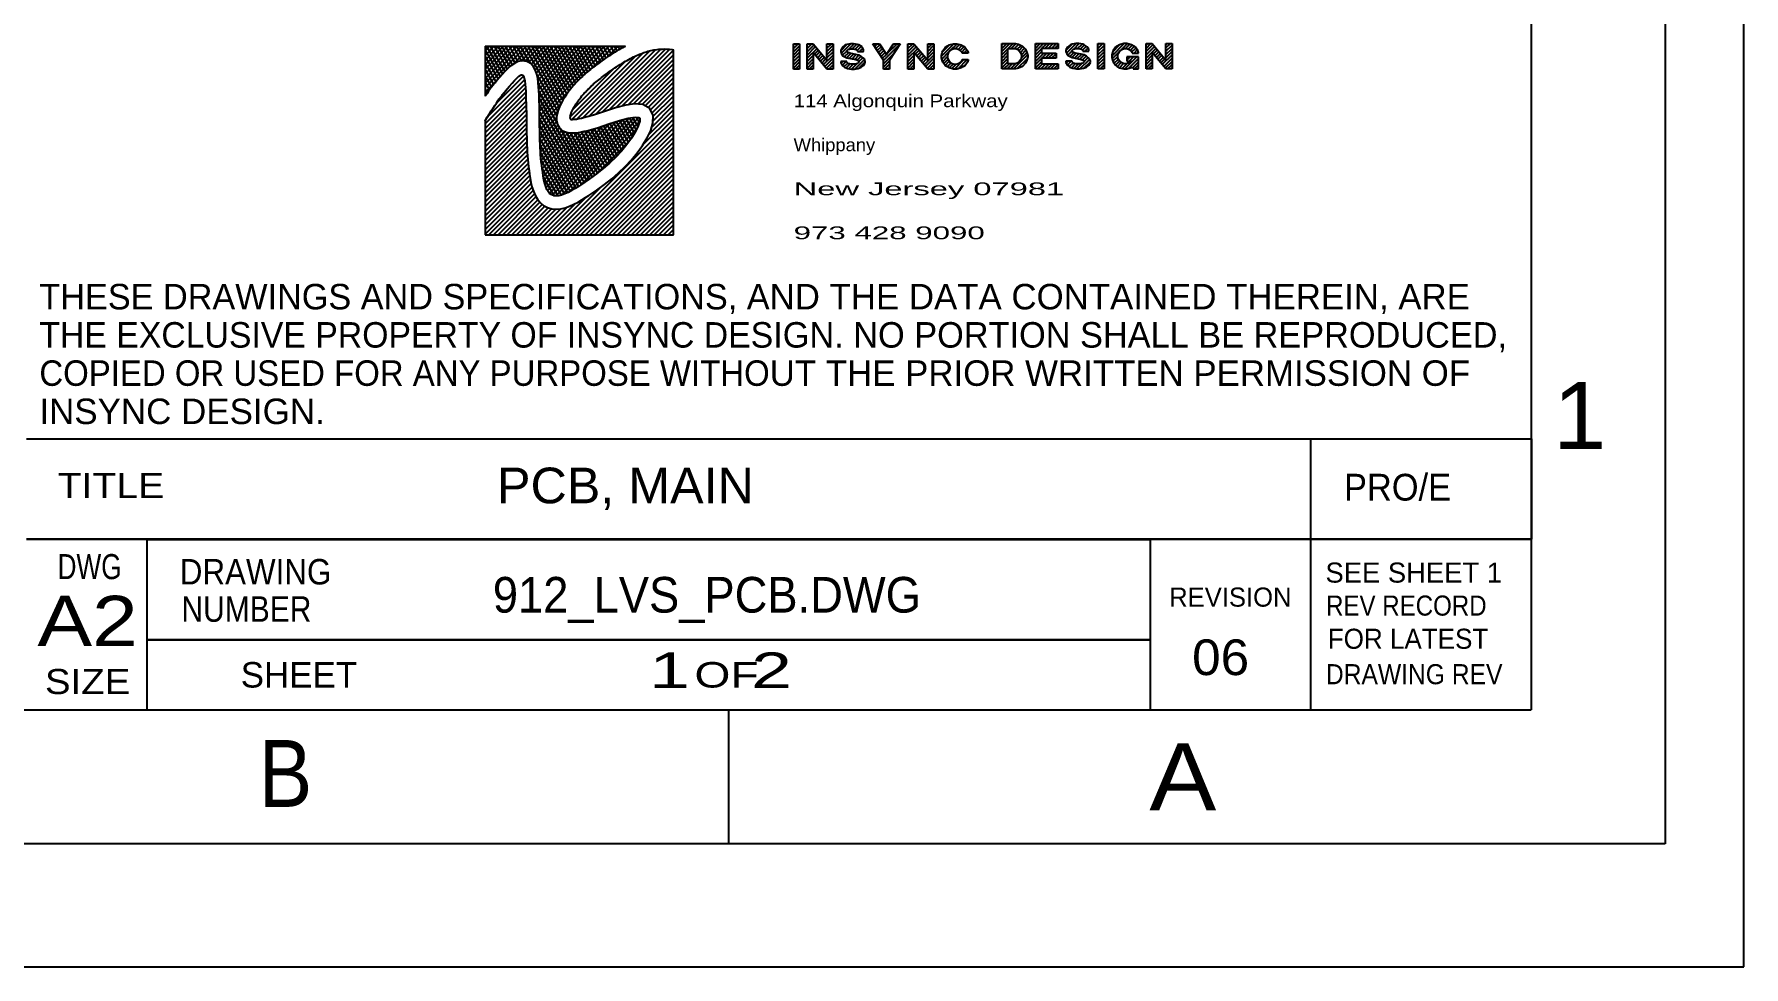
# Model space of a CAD drawing. Extents: x 0 to 594, y 0 to 420.
# Drawn here: x 459.8 to 594, y 0 to 73.2 of the extents above; entities that cross this region are included whole.
import ezdxf
from ezdxf.enums import TextEntityAlignment as Align

# ---------------------------------------------------------------- set-up
doc = ezdxf.new("R2010")
doc.units = 0
doc.header["$LTSCALE"] = 32.67
doc.header["$MEASUREMENT"] = 0
doc.layers.get('0').update_dxf_attribs({"linetype": 'CONTINUOUS'})
doc.styles.get("Standard").update_dxf_attribs({"font": 'txt', "width": 0.8})

msp = doc.modelspace()

# ---------------------------------------------------------------- linework, layer by layer
at = {"color": 7, "linetype": 'Continuous'}
for p, q in [((594, 0), (594, 420)), ((495.197, 72.239), (495.197, 68.315)), ((495.197, 71.878), (495.558, 72.239)), ((495.197, 71.518), (495.918, 72.239)), ((495.197, 71.157), (496.279, 72.239)), ((495.197, 70.796), (496.64, 72.239)), ((495.197, 70.436), (497, 72.239)), ((495.197, 70.075), (497.361, 72.239)), ((495.197, 69.714), (497.722, 72.239)), ((495.197, 69.354), (498.082, 72.239)), ((495.197, 68.993), (498.443, 72.239)), ((495.197, 72.239), (506.213, 72.239)), ((495.197, 71.937), (496.397, 69.859)), ((495.197, 71.427), (496.221, 69.654)), ((495.317, 72.239), (496.572, 70.065)), ((495.612, 72.239), (496.752, 70.264)), ((495.906, 72.239), (496.94, 70.448)), ((496.201, 72.239), (497.133, 70.625)), ((496.495, 72.239), (497.336, 70.783)), ((496.79, 72.239), (497.551, 70.919)), ((497.084, 72.239), (497.783, 71.028)), ((497.374, 70.809), (498.804, 72.239)), ((497.379, 72.239), (498.044, 71.086)), ((497.673, 72.239), (498.347, 71.071)), ((497.968, 72.239), (498.737, 70.907)), ((498.003, 71.078), (499.164, 72.239)), ((498.262, 72.239), (501.028, 67.449)), ((498.356, 71.07), (499.525, 72.239)), ((498.557, 72.239), (501.16, 67.729)), ((498.619, 70.972), (499.886, 72.239)), ((498.832, 70.825), (500.246, 72.239)), ((498.851, 72.239), (501.303, 67.992)), ((499.001, 70.633), (500.607, 72.239)), ((499.126, 70.398), (500.968, 72.239)), ((499.145, 72.239), (501.451, 68.246)), ((499.223, 70.134), (501.328, 72.239)), ((499.301, 69.851), (501.689, 72.239)), ((499.355, 69.544), (502.05, 72.239)), ((499.389, 69.218), (502.41, 72.239)), ((499.415, 68.883), (502.771, 72.239)), ((499.431, 68.539), (503.132, 72.239)), ((499.44, 72.239), (501.608, 68.484)), ((499.446, 68.193), (503.492, 72.239)), ((499.458, 67.844), (503.853, 72.239)), ((499.465, 67.49), (504.214, 72.239)), ((499.473, 67.138), (504.574, 72.239)), ((499.476, 66.78), (504.935, 72.239)), ((499.735, 72.239), (501.772, 68.71)), ((500.029, 72.239), (501.941, 68.926)), ((500.324, 72.239), (502.118, 69.131)), ((500.618, 72.239), (502.294, 69.335)), ((500.912, 72.239), (502.48, 69.525)), ((501.207, 72.239), (502.666, 69.712)), ((501.501, 72.239), (502.858, 69.888)), ((501.796, 72.239), (503.05, 70.066)), ((502.014, 66.484), (506.996, 71.466)), ((502.09, 72.239), (503.247, 70.236)), ((502.385, 72.239), (503.447, 70.4)), ((502.401, 66.51), (507.618, 71.727)), ((502.679, 72.239), (503.649, 70.56)), ((502.851, 66.6), (508.135, 71.883)), ((502.974, 72.239), (503.854, 70.715)), ((503.268, 72.239), (504.059, 70.87)), ((503.345, 66.733), (508.584, 71.972)), ((503.503, 70.446), (505.296, 72.239)), ((503.563, 72.239), (504.267, 71.019)), ((503.857, 72.239), (504.475, 71.169)), ((503.857, 66.884), (508.991, 72.018)), ((504.152, 72.239), (504.686, 71.313)), ((504.516, 71.198), (504.375, 71.098)), ((504.403, 67.069), (509.357, 72.023)), ((504.446, 72.239), (504.899, 71.454)), ((504.667, 71.3), (504.516, 71.198)), ((504.817, 71.4), (504.667, 71.3)), ((504.741, 72.239), (505.111, 71.597)), ((504.968, 71.498), (504.817, 71.4)), ((504.818, 71.401), (505.656, 72.239)), ((504.944, 67.25), (509.697, 72.002)), ((505.108, 71.595), (504.968, 71.498)), ((505.035, 72.239), (505.328, 71.732)), ((505.259, 71.69), (505.108, 71.595)), ((505.41, 71.782), (505.259, 71.69)), ((505.33, 72.239), (505.545, 71.866)), ((505.55, 71.87), (505.41, 71.782)), ((505.481, 67.425), (509.989, 71.934)), ((505.701, 71.955), (505.55, 71.87)), ((505.624, 72.239), (505.766, 71.993)), ((505.842, 72.037), (505.701, 71.955)), ((505.778, 72), (506.017, 72.239)), ((505.982, 72.115), (505.842, 72.037)), ((505.919, 72.239), (505.989, 72.118)), ((505.971, 67.555), (509.989, 71.574)), ((506.123, 72.189), (505.982, 72.115)), ((506.213, 72.235), (506.123, 72.189)), ((506.223, 71.059), (506.354, 71.133)), ((506.354, 71.133), (506.474, 71.205)), ((506.43, 67.654), (509.989, 71.213)), ((506.474, 71.205), (506.605, 71.272)), ((506.605, 71.272), (506.726, 71.338)), ((506.726, 71.338), (506.856, 71.399)), ((506.856, 71.399), (506.977, 71.457)), ((506.977, 71.457), (507.097, 71.512)), ((507.097, 71.512), (507.207, 71.565)), ((507.207, 71.565), (507.328, 71.614)), ((507.328, 71.614), (507.438, 71.659)), ((507.438, 71.659), (507.549, 71.702)), ((507.549, 71.702), (507.659, 71.742)), ((507.659, 71.742), (507.77, 71.779)), ((507.77, 71.779), (507.87, 71.813)), ((507.87, 71.813), (507.981, 71.845)), ((507.981, 71.845), (508.101, 71.875)), ((508.101, 71.875), (508.212, 71.903)), ((508.212, 71.903), (508.332, 71.928)), ((508.332, 71.928), (508.453, 71.951)), ((508.453, 71.951), (508.583, 71.972)), ((508.583, 71.972), (508.704, 71.99)), ((508.704, 71.99), (508.844, 72.007)), ((508.844, 72.007), (508.985, 72.018)), ((508.985, 72.018), (509.136, 72.024)), ((509.136, 72.024), (509.296, 72.026)), ((509.296, 72.026), (509.477, 72.019)), ((509.477, 72.019), (509.678, 72.004)), ((509.678, 72.004), (509.899, 71.982)), ((509.899, 71.982), (509.989, 71.969)), ((509.989, 57.446), (509.989, 71.969)), ((519.399, 70.444), (519.399, 72.441)), ((519.399, 72.059), (519.781, 72.441)), ((519.399, 72.314), (519.526, 72.441)), ((519.399, 72.441), (519.878, 72.441)), ((519.399, 71.805), (519.878, 72.284)), ((519.399, 71.55), (519.878, 72.029)), ((519.399, 71.295), (519.878, 71.775)), ((519.399, 71.041), (519.878, 71.52)), ((519.399, 70.786), (519.878, 71.265)), ((519.878, 72.441), (519.878, 70.444)), ((520.477, 70.444), (520.477, 72.441)), ((520.477, 72.059), (520.859, 72.441)), ((520.477, 72.314), (520.604, 72.441)), ((520.477, 72.441), (520.956, 72.441)), ((520.477, 71.805), (521.028, 72.355)), ((520.477, 71.55), (521.143, 72.216)), ((520.477, 71.295), (521.259, 72.077)), ((520.477, 71.041), (520.956, 71.52)), ((520.477, 70.786), (520.956, 71.265)), ((520.956, 72.441), (522.035, 71.143)), ((520.956, 71.742), (520.956, 70.444)), ((522.035, 70.444), (520.956, 71.742)), ((521.057, 71.621), (521.374, 71.938)), ((521.173, 71.482), (521.49, 71.799)), ((521.288, 71.343), (521.605, 71.66)), ((521.404, 71.204), (521.721, 71.521)), ((521.519, 71.065), (521.836, 71.382)), ((521.635, 70.925), (521.952, 71.243)), ((521.75, 70.786), (522.514, 71.55)), ((521.866, 70.647), (522.514, 71.296)), ((522.035, 71.143), (522.035, 72.441)), ((522.035, 72.344), (522.132, 72.441)), ((522.035, 72.089), (522.387, 72.441)), ((522.035, 72.441), (522.514, 72.441)), ((522.035, 71.835), (522.514, 72.314)), ((522.035, 71.58), (522.514, 72.059)), ((522.035, 71.325), (522.514, 71.805)), ((522.514, 72.441), (522.514, 70.444)), ((523.113, 71.894), (523.613, 72.395)), ((523.233, 72.141), (523.113, 71.942)), ((523.113, 71.942), (523.113, 71.792)), ((523.113, 71.792), (523.173, 71.642)), ((523.157, 71.683), (523.914, 72.441)), ((523.173, 71.642), (523.293, 71.492)), ((523.473, 72.341), (523.233, 72.141)), ((523.261, 71.533), (523.593, 71.864)), ((523.293, 71.492), (523.593, 71.343)), ((523.414, 71.432), (523.721, 71.738)), ((523.593, 72.391), (523.473, 72.341)), ((523.584, 71.347), (523.913, 71.675)), ((523.892, 72.441), (523.593, 72.391)), ((523.593, 71.892), (523.712, 71.992)), ((523.593, 71.792), (523.593, 71.892)), ((523.832, 71.692), (523.593, 71.792)), ((523.593, 71.343), (524.311, 71.193)), ((523.712, 71.992), (523.952, 72.042)), ((523.722, 71.994), (524.164, 72.436)), ((523.793, 71.301), (524.123, 71.631)), ((524.311, 71.592), (523.832, 71.692)), ((524.132, 72.441), (523.892, 72.441)), ((523.952, 72.042), (524.072, 72.042)), ((524.003, 71.257), (524.334, 71.588)), ((524.024, 72.042), (524.382, 72.399)), ((524.072, 72.042), (524.311, 71.992)), ((524.431, 72.391), (524.132, 72.441)), ((524.212, 70.447), (524.979, 71.214)), ((524.214, 71.213), (524.545, 71.544)), ((524.243, 72.006), (524.568, 72.331)), ((524.311, 71.992), (524.431, 71.892)), ((524.551, 71.542), (524.311, 71.592)), ((524.311, 71.193), (524.431, 71.143)), ((524.405, 71.913), (524.725, 72.233)), ((524.408, 71.153), (524.71, 71.454)), ((524.551, 72.341), (524.431, 72.391)), ((524.431, 71.892), (524.431, 71.842)), ((524.431, 71.842), (524.911, 71.842)), ((524.431, 71.143), (524.551, 71.043)), ((524.791, 72.191), (524.551, 72.341)), ((524.731, 71.442), (524.551, 71.542)), ((524.551, 71.041), (524.852, 71.342)), ((524.588, 71.842), (524.846, 72.099)), ((524.971, 71.243), (524.731, 71.442)), ((524.911, 71.992), (524.791, 72.191)), ((524.843, 71.842), (524.911, 71.91)), ((524.911, 71.842), (524.911, 71.992)), ((525.03, 71.043), (524.971, 71.243)), ((525.63, 72.441), (526.169, 72.441)), ((526.468, 71.143), (525.63, 72.441)), ((525.68, 72.364), (525.757, 72.441)), ((525.779, 72.209), (526.011, 72.441)), ((525.879, 72.054), (526.207, 72.382)), ((525.979, 71.9), (526.305, 72.226)), ((526.079, 71.745), (526.404, 72.07)), ((526.169, 72.441), (526.708, 71.592)), ((526.179, 71.59), (526.503, 71.914)), ((526.279, 71.436), (526.602, 71.759)), ((526.379, 71.281), (526.701, 71.603)), ((526.468, 71.116), (527.773, 72.421)), ((526.468, 70.861), (527.308, 71.701)), ((526.468, 70.444), (526.468, 71.143)), ((526.708, 71.592), (527.247, 72.441)), ((526.739, 71.641), (527.539, 72.441)), ((527.786, 72.441), (526.948, 71.143)), ((526.948, 71.143), (526.948, 70.444)), ((527.182, 72.339), (527.284, 72.441)), ((527.247, 72.441), (527.786, 72.441)), ((528.385, 72.314), (528.513, 72.441)), ((528.385, 72.059), (528.767, 72.441)), ((528.385, 71.805), (528.936, 72.355)), ((528.385, 71.55), (529.052, 72.216)), ((528.386, 70.444), (528.386, 72.441)), ((528.386, 72.441), (528.865, 72.441)), ((528.386, 71.295), (529.167, 72.077)), ((528.386, 71.041), (528.865, 71.52)), ((528.386, 70.786), (528.865, 71.265)), ((528.865, 72.441), (529.943, 71.143)), ((528.865, 71.742), (528.865, 70.444)), ((529.943, 70.444), (528.865, 71.742)), ((528.966, 71.621), (529.283, 71.938)), ((529.081, 71.482), (529.398, 71.799)), ((529.197, 71.343), (529.514, 71.66)), ((529.312, 71.204), (529.629, 71.521)), ((529.428, 71.065), (529.745, 71.382)), ((529.543, 70.925), (529.86, 71.243)), ((529.659, 70.786), (530.423, 71.55)), ((529.774, 70.647), (530.423, 71.296)), ((529.943, 71.143), (529.943, 72.441)), ((529.943, 72.344), (530.04, 72.441)), ((529.943, 72.089), (530.295, 72.441)), ((529.943, 72.441), (530.423, 72.441)), ((529.943, 71.835), (530.423, 72.314)), ((529.943, 71.58), (530.423, 72.059)), ((529.943, 71.326), (530.423, 71.805)), ((530.423, 72.441), (530.423, 70.444)), ((531.022, 71.46), (532.003, 72.441)), ((531.022, 71.542), (531.082, 71.742)), ((531.022, 71.343), (531.022, 71.542)), ((531.082, 71.143), (531.022, 71.343)), ((531.053, 71.237), (531.64, 71.824)), ((531.082, 71.742), (531.141, 71.892)), ((531.141, 70.993), (531.082, 71.143)), ((531.103, 71.796), (531.659, 72.352)), ((531.119, 71.048), (531.501, 71.43)), ((531.141, 71.892), (531.321, 72.141)), ((531.216, 70.89), (531.549, 71.223)), ((531.321, 72.141), (531.441, 72.241)), ((531.441, 72.241), (531.621, 72.341)), ((531.561, 71.692), (531.501, 71.542)), ((531.501, 71.542), (531.501, 71.343)), ((531.501, 71.343), (531.561, 71.193)), ((531.681, 71.892), (531.561, 71.692)), ((531.561, 71.193), (531.681, 70.993)), ((531.621, 72.341), (531.98, 72.441)), ((531.86, 71.992), (531.681, 71.892)), ((531.742, 71.926), (532.249, 72.433)), ((532.04, 72.042), (531.86, 71.992)), ((531.98, 72.441), (532.22, 72.441)), ((532.16, 72.042), (532.04, 72.042)), ((532.042, 70.444), (532.791, 71.193)), ((532.112, 72.042), (532.448, 72.378)), ((532.34, 71.992), (532.16, 72.042)), ((532.22, 72.441), (532.579, 72.341)), ((532.322, 71.997), (532.635, 72.31)), ((532.327, 70.474), (533.046, 71.193)), ((532.519, 71.892), (532.34, 71.992)), ((532.489, 71.909), (532.793, 72.213)), ((532.639, 71.742), (532.519, 71.892)), ((532.519, 70.993), (532.639, 71.143)), ((532.579, 72.341), (532.759, 72.241)), ((532.611, 71.777), (532.92, 72.085)), ((532.639, 71.692), (532.639, 71.742)), ((533.119, 71.692), (532.639, 71.692)), ((532.639, 71.143), (532.639, 71.193)), ((532.639, 71.193), (533.119, 71.193)), ((532.759, 72.241), (532.879, 72.141)), ((532.781, 71.692), (533.026, 71.937)), ((532.879, 72.141), (533.059, 71.892)), ((533.036, 71.692), (533.109, 71.765)), ((533.059, 71.892), (533.119, 71.742)), ((533.119, 71.143), (533.059, 70.993)), ((533.119, 71.742), (533.119, 71.692)), ((533.119, 71.193), (533.119, 71.143)), ((535.76, 70.46), (535.76, 72.457)), ((535.76, 72.075), (536.142, 72.457)), ((535.76, 71.82), (536.397, 72.457)), ((535.76, 72.33), (535.888, 72.457)), ((535.76, 72.457), (536.839, 72.457)), ((535.76, 71.566), (536.24, 72.045)), ((535.76, 71.311), (536.24, 71.791)), ((535.76, 71.057), (536.24, 71.536)), ((535.76, 70.802), (536.24, 71.281)), ((536.24, 70.859), (536.24, 72.058)), ((536.24, 72.058), (536.839, 72.058)), ((536.252, 72.058), (536.651, 72.457)), ((536.507, 72.058), (536.894, 72.445)), ((536.691, 70.46), (537.786, 71.555)), ((536.761, 72.058), (537.1, 72.396)), ((536.839, 72.457), (537.078, 72.407)), ((536.839, 72.058), (537.078, 71.958)), ((536.964, 72.005), (537.27, 72.311)), ((536.974, 70.488), (537.767, 71.281)), ((537.078, 72.407), (537.378, 72.257)), ((537.078, 71.958), (537.258, 71.708)), ((537.258, 71.209), (537.078, 70.959)), ((537.117, 71.904), (537.423, 72.21)), ((537.223, 71.756), (537.548, 72.08)), ((537.258, 71.708), (537.318, 71.508)), ((537.318, 71.409), (537.258, 71.209)), ((537.289, 71.313), (537.736, 71.76)), ((537.298, 71.576), (537.654, 71.932)), ((537.318, 71.508), (537.318, 71.409)), ((537.378, 72.257), (537.617, 72.008)), ((537.617, 72.008), (537.737, 71.758)), ((537.737, 71.159), (537.617, 70.909)), ((537.737, 71.758), (537.797, 71.508)), ((537.797, 71.409), (537.737, 71.159)), ((537.797, 71.508), (537.797, 71.409)), ((538.396, 70.46), (538.396, 72.457)), ((538.396, 72.33), (538.524, 72.457)), ((538.396, 72.075), (538.778, 72.457)), ((538.396, 71.82), (539.033, 72.457)), ((538.396, 72.457), (540.194, 72.457)), ((538.396, 71.566), (538.876, 72.045)), ((538.396, 71.311), (538.876, 71.791)), ((538.396, 71.057), (539.048, 71.708)), ((538.396, 70.802), (538.876, 71.281)), ((538.876, 72.058), (538.876, 71.708)), ((540.194, 72.058), (538.876, 72.058)), ((538.876, 71.708), (540.014, 71.708)), ((538.876, 71.309), (538.876, 70.859)), ((540.014, 71.309), (538.876, 71.309)), ((538.888, 72.058), (539.287, 72.457)), ((538.903, 71.309), (539.302, 71.708)), ((539.143, 72.058), (539.542, 72.457)), ((539.158, 71.309), (539.557, 71.708)), ((539.397, 72.058), (539.797, 72.457)), ((539.412, 71.309), (539.811, 71.708)), ((539.652, 72.058), (540.051, 72.457)), ((539.667, 71.309), (540.014, 71.656)), ((539.906, 72.058), (540.194, 72.345)), ((539.921, 71.309), (540.014, 71.401)), ((540.014, 71.708), (540.014, 71.309)), ((540.161, 72.058), (540.194, 72.09)), ((540.194, 72.457), (540.194, 72.058)), ((540.793, 71.91), (541.293, 72.411)), ((540.913, 72.157), (540.793, 71.958)), ((540.793, 71.958), (540.793, 71.808)), ((540.793, 71.808), (540.853, 71.658)), ((540.836, 71.699), (541.594, 72.457)), ((540.853, 71.658), (540.973, 71.508)), ((541.152, 72.357), (540.913, 72.157)), ((540.94, 71.549), (541.272, 71.88)), ((540.973, 71.508), (541.272, 71.359)), ((541.094, 71.448), (541.401, 71.754)), ((541.272, 72.407), (541.152, 72.357)), ((541.264, 71.363), (541.592, 71.691)), ((541.572, 72.457), (541.272, 72.407)), ((541.272, 71.908), (541.392, 72.008)), ((541.272, 71.808), (541.272, 71.908)), ((541.512, 71.708), (541.272, 71.808)), ((541.272, 71.359), (541.991, 71.209)), ((541.392, 72.008), (541.632, 72.058)), ((541.401, 72.009), (541.843, 72.452)), ((541.472, 71.317), (541.803, 71.647)), ((541.991, 71.608), (541.512, 71.708)), ((541.811, 72.457), (541.572, 72.457)), ((541.632, 72.058), (541.751, 72.058)), ((541.683, 71.273), (542.014, 71.603)), ((541.704, 72.058), (542.062, 72.415)), ((541.751, 72.058), (541.991, 72.008)), ((542.111, 72.407), (541.811, 72.457)), ((541.892, 70.463), (542.659, 71.23)), ((541.894, 71.229), (542.224, 71.56)), ((541.923, 72.022), (542.248, 72.347)), ((541.991, 72.008), (542.111, 71.908)), ((542.231, 71.558), (541.991, 71.608)), ((541.991, 71.209), (542.111, 71.159)), ((542.085, 71.929), (542.404, 72.249)), ((542.088, 71.169), (542.389, 71.47)), ((542.231, 72.357), (542.111, 72.407)), ((542.111, 71.908), (542.111, 71.858)), ((542.111, 71.858), (542.59, 71.858)), ((542.111, 71.159), (542.231, 71.059)), ((542.47, 72.207), (542.231, 72.357)), ((542.411, 71.458), (542.231, 71.558)), ((542.231, 71.057), (542.531, 71.358)), ((542.268, 71.858), (542.526, 72.115)), ((542.65, 71.259), (542.411, 71.458)), ((542.59, 72.008), (542.47, 72.207)), ((542.523, 71.858), (542.59, 71.926)), ((542.59, 71.858), (542.59, 72.008)), ((542.71, 71.059), (542.65, 71.259)), ((543.309, 70.46), (543.309, 72.457)), ((543.309, 72.075), (543.691, 72.457)), ((543.309, 72.33), (543.436, 72.457)), ((543.309, 72.457), (543.789, 72.457)), ((543.309, 71.82), (543.788, 72.3)), ((543.309, 71.566), (543.788, 72.045)), ((543.309, 71.311), (543.788, 71.791)), ((543.309, 71.057), (543.788, 71.536)), ((543.309, 70.802), (543.788, 71.281)), ((543.789, 72.457), (543.789, 70.46)), ((544.388, 71.476), (545.369, 72.457)), ((544.448, 71.758), (544.388, 71.558)), ((544.388, 71.558), (544.388, 71.359)), ((544.388, 71.359), (544.448, 71.159)), ((544.419, 71.253), (545.005, 71.839)), ((544.507, 71.908), (544.448, 71.758)), ((544.448, 71.159), (544.507, 71.009)), ((544.469, 71.812), (545.025, 72.368)), ((544.485, 71.064), (544.867, 71.446)), ((544.687, 72.157), (544.507, 71.908)), ((544.582, 70.906), (544.915, 71.239)), ((544.807, 72.257), (544.687, 72.157)), ((544.987, 72.357), (544.807, 72.257)), ((544.867, 71.558), (544.927, 71.708)), ((544.867, 71.359), (544.867, 71.558)), ((544.927, 71.209), (544.867, 71.359)), ((544.927, 71.708), (545.047, 71.908)), ((545.047, 71.009), (544.927, 71.209)), ((545.346, 72.457), (544.987, 72.357)), ((545.047, 71.908), (545.226, 72.008)), ((545.108, 71.942), (545.615, 72.449)), ((545.226, 72.008), (545.406, 72.058)), ((545.586, 72.457), (545.346, 72.457)), ((545.406, 72.058), (545.526, 72.058)), ((545.408, 70.46), (546.357, 71.409)), ((545.478, 72.058), (545.814, 72.393)), ((545.526, 72.058), (545.706, 72.008)), ((545.945, 72.357), (545.586, 72.457)), ((545.586, 71.409), (545.586, 71.059)), ((545.586, 71.147), (545.848, 71.409)), ((545.586, 71.401), (545.593, 71.409)), ((546.484, 71.409), (545.586, 71.409)), ((545.688, 72.012), (546.001, 72.326)), ((545.693, 70.49), (546.484, 71.281)), ((545.706, 72.008), (545.885, 71.908)), ((545.753, 71.059), (546.102, 71.409)), ((545.855, 71.925), (546.159, 72.229)), ((545.885, 71.908), (546.005, 71.758)), ((546.125, 72.257), (545.945, 72.357)), ((545.977, 71.793), (546.286, 72.101)), ((546.005, 71.758), (546.005, 71.708)), ((546.005, 71.708), (546.484, 71.708)), ((546.245, 72.157), (546.125, 72.257)), ((546.147, 71.708), (546.392, 71.953)), ((546.425, 71.908), (546.245, 72.157)), ((546.402, 71.708), (546.475, 71.781)), ((546.484, 71.758), (546.425, 71.908)), ((546.484, 71.708), (546.484, 71.758)), ((546.484, 70.46), (546.484, 71.409)), ((547.084, 70.46), (547.084, 72.457)), ((547.084, 72.075), (547.466, 72.457)), ((547.084, 72.33), (547.211, 72.457)), ((547.084, 72.457), (547.563, 72.457)), ((547.084, 71.82), (547.634, 72.371)), ((547.084, 71.566), (547.75, 72.232)), ((547.084, 71.311), (547.865, 72.093)), ((547.084, 71.057), (547.563, 71.536)), ((547.084, 70.802), (547.563, 71.281)), ((547.563, 72.457), (548.641, 71.159)), ((547.563, 71.758), (547.563, 70.46)), ((548.641, 70.46), (547.563, 71.758)), ((547.664, 71.637), (547.981, 71.954)), ((547.779, 71.498), (548.096, 71.815)), ((547.895, 71.359), (548.212, 71.676)), ((548.01, 71.22), (548.327, 71.537)), ((548.126, 71.08), (548.443, 71.398)), ((548.241, 70.941), (548.559, 71.259)), ((548.357, 70.802), (549.121, 71.566)), ((548.472, 70.663), (549.121, 71.312)), ((548.641, 71.159), (548.641, 72.457)), ((548.641, 72.36), (548.739, 72.457)), ((548.641, 72.105), (548.993, 72.457)), ((548.641, 72.457), (549.121, 72.457)), ((548.641, 71.851), (549.121, 72.33)), ((548.641, 71.596), (549.121, 72.075)), ((548.641, 71.341), (549.121, 71.821)), ((549.121, 72.457), (549.121, 70.46)), ((495.197, 70.917), (496.046, 69.446)), ((495.197, 70.407), (495.872, 69.237)), ((495.197, 69.897), (495.702, 69.022)), ((496.092, 67.775), (498.215, 69.898)), ((496.332, 69.782), (496.151, 69.573)), ((496.533, 70.021), (496.332, 69.782)), ((496.754, 70.266), (496.533, 70.021)), ((496.994, 70.502), (496.754, 70.266)), ((497.236, 70.716), (496.994, 70.502)), ((497.507, 70.898), (497.236, 70.716)), ((497.798, 71.035), (497.507, 70.898)), ((497.697, 69.747), (497.768, 69.811)), ((497.697, 69.741), (497.768, 69.805)), ((497.768, 69.811), (497.797, 69.836)), ((497.768, 69.805), (497.797, 69.829)), ((497.797, 69.836), (497.828, 69.863)), ((497.797, 69.829), (497.828, 69.857)), ((498.119, 71.102), (497.798, 71.035)), ((497.828, 69.863), (497.862, 69.892)), ((497.828, 69.857), (497.862, 69.886)), ((497.862, 69.892), (497.898, 69.921)), ((497.862, 69.886), (497.898, 69.914)), ((497.898, 69.921), (497.935, 69.947)), ((497.898, 69.914), (497.935, 69.941)), ((497.935, 69.947), (497.972, 69.97)), ((497.935, 69.941), (497.972, 69.963)), ((497.972, 69.97), (498.009, 69.988)), ((497.972, 69.963), (498.009, 69.981)), ((498.009, 69.988), (498.044, 70)), ((498.009, 69.981), (498.044, 69.993)), ((498.044, 70), (498.078, 70.005)), ((498.044, 69.993), (498.078, 69.999)), ((498.078, 70.005), (498.109, 70.004)), ((498.078, 69.999), (498.109, 69.997)), ((498.109, 70.004), (498.138, 69.995)), ((498.109, 69.997), (498.138, 69.989)), ((498.471, 71.055), (498.119, 71.102)), ((498.138, 69.995), (498.163, 69.979)), ((498.138, 69.989), (498.163, 69.973)), ((498.163, 69.979), (498.185, 69.957)), ((498.163, 69.973), (498.185, 69.95)), ((498.185, 69.957), (498.203, 69.928)), ((498.185, 69.95), (498.203, 69.922)), ((498.203, 69.928), (498.219, 69.895)), ((498.203, 69.922), (498.219, 69.889)), ((498.219, 69.895), (498.233, 69.858)), ((498.219, 69.889), (498.233, 69.852)), ((498.233, 69.858), (498.244, 69.819)), ((498.233, 69.852), (498.244, 69.813)), ((498.244, 69.819), (498.254, 69.78)), ((498.244, 69.813), (498.254, 69.773)), ((498.254, 69.78), (498.262, 69.741)), ((498.782, 70.882), (498.471, 71.055)), ((499.003, 70.631), (498.782, 70.882)), ((499.153, 70.347), (499.003, 70.631)), ((499.254, 70.041), (499.153, 70.347)), ((499.334, 69.718), (499.254, 70.041)), ((499.267, 69.989), (500.916, 67.132)), ((501.872, 66.702), (506.236, 71.066)), ((502.096, 67.287), (505.261, 70.451)), ((502.839, 69.87), (502.729, 69.775)), ((502.939, 69.964), (502.839, 69.87)), ((503.04, 70.057), (502.939, 69.964)), ((503.14, 70.149), (503.04, 70.057)), ((503.251, 70.239), (503.14, 70.149)), ((503.361, 70.33), (503.251, 70.239)), ((503.472, 70.42), (503.361, 70.33)), ((503.582, 70.513), (503.472, 70.42)), ((503.663, 70.569), (503.582, 70.513)), ((503.703, 70.606), (503.663, 70.569)), ((503.833, 70.7), (503.703, 70.606)), ((503.964, 70.798), (503.833, 70.7)), ((504.094, 70.897), (503.964, 70.798)), ((504.235, 70.996), (504.094, 70.897)), ((504.375, 71.098), (504.235, 70.996)), ((504.295, 69.75), (504.336, 69.784)), ((504.336, 69.784), (504.456, 69.873)), ((504.456, 69.873), (504.576, 69.966)), ((504.576, 69.966), (504.707, 70.06)), ((504.707, 70.06), (504.838, 70.155)), ((504.838, 70.155), (504.978, 70.252)), ((504.978, 70.252), (505.108, 70.347)), ((505.108, 70.347), (505.249, 70.444)), ((505.249, 70.444), (505.39, 70.539)), ((505.39, 70.539), (505.53, 70.632)), ((505.53, 70.632), (505.671, 70.724)), ((505.671, 70.724), (505.812, 70.813)), ((505.812, 70.813), (505.952, 70.898)), ((505.952, 70.898), (506.083, 70.98)), ((506.083, 70.98), (506.223, 71.059)), ((506.851, 67.714), (509.989, 70.852)), ((507.201, 67.703), (509.989, 70.492)), ((507.53, 67.671), (509.989, 70.131)), ((519.399, 70.532), (519.878, 71.011)), ((519.878, 70.444), (519.399, 70.444)), ((519.566, 70.444), (519.878, 70.756)), ((519.82, 70.444), (519.878, 70.502)), ((520.477, 70.532), (520.956, 71.011)), ((520.956, 70.444), (520.477, 70.444)), ((520.644, 70.444), (520.956, 70.756)), ((520.899, 70.444), (520.956, 70.502)), ((521.981, 70.508), (522.514, 71.041)), ((522.514, 70.444), (522.035, 70.444)), ((522.172, 70.444), (522.514, 70.786)), ((522.426, 70.444), (522.514, 70.532)), ((523.113, 71.043), (523.113, 70.943)), ((523.593, 71.043), (523.113, 71.043)), ((523.113, 70.943), (523.233, 70.743)), ((523.138, 70.901), (523.28, 71.043)), ((523.233, 70.743), (523.413, 70.594)), ((523.234, 70.742), (523.535, 71.043)), ((523.373, 70.627), (523.673, 70.926)), ((523.413, 70.594), (523.652, 70.494)), ((523.541, 70.54), (523.863, 70.862)), ((523.593, 70.993), (523.593, 71.043)), ((523.712, 70.893), (523.593, 70.993)), ((523.652, 70.494), (523.952, 70.444)), ((523.952, 70.843), (523.712, 70.893)), ((523.736, 70.48), (524.099, 70.843)), ((524.192, 70.843), (523.952, 70.843)), ((523.952, 70.444), (524.192, 70.444)), ((523.954, 70.444), (524.396, 70.886)), ((524.431, 70.893), (524.192, 70.843)), ((524.192, 70.444), (524.491, 70.494)), ((524.551, 70.993), (524.431, 70.893)), ((524.491, 70.494), (524.731, 70.594)), ((524.529, 70.51), (525.03, 71.011)), ((524.551, 71.043), (524.551, 70.993)), ((524.731, 70.594), (524.911, 70.743)), ((524.911, 70.743), (525.03, 70.943)), ((525.03, 70.943), (525.03, 71.043)), ((526.468, 70.607), (526.948, 71.086)), ((526.948, 70.444), (526.468, 70.444)), ((526.56, 70.444), (526.948, 70.831)), ((526.815, 70.444), (526.948, 70.577)), ((528.386, 70.532), (528.865, 71.011)), ((528.865, 70.444), (528.386, 70.444)), ((528.552, 70.444), (528.865, 70.756)), ((528.807, 70.444), (528.865, 70.502)), ((529.89, 70.508), (530.423, 71.041)), ((530.423, 70.444), (529.943, 70.444)), ((530.08, 70.444), (530.423, 70.786)), ((530.335, 70.444), (530.423, 70.532)), ((531.321, 70.743), (531.141, 70.993)), ((531.441, 70.644), (531.321, 70.743)), ((531.322, 70.742), (531.64, 71.06)), ((531.621, 70.544), (531.441, 70.644)), ((531.465, 70.63), (531.775, 70.941)), ((531.98, 70.444), (531.621, 70.544)), ((531.63, 70.541), (531.956, 70.867)), ((531.681, 70.993), (531.86, 70.893)), ((531.83, 70.486), (532.198, 70.854)), ((531.86, 70.893), (532.04, 70.843)), ((532.22, 70.444), (531.98, 70.444)), ((532.04, 70.843), (532.16, 70.843)), ((532.16, 70.843), (532.34, 70.893)), ((532.579, 70.544), (532.22, 70.444)), ((532.34, 70.893), (532.519, 70.993)), ((532.759, 70.644), (532.579, 70.544)), ((532.741, 70.634), (532.951, 70.843)), ((532.879, 70.743), (532.759, 70.644)), ((533.059, 70.993), (532.879, 70.743)), ((535.76, 70.548), (536.239, 71.027)), ((536.839, 70.46), (535.76, 70.46)), ((535.927, 70.46), (536.327, 70.859)), ((536.182, 70.46), (536.581, 70.859)), ((536.839, 70.859), (536.24, 70.859)), ((536.436, 70.46), (536.836, 70.859)), ((537.078, 70.959), (536.839, 70.859)), ((537.078, 70.51), (536.839, 70.46)), ((537.378, 70.66), (537.078, 70.51)), ((537.617, 70.909), (537.378, 70.66)), ((538.396, 70.548), (538.876, 71.027)), ((540.194, 70.46), (538.396, 70.46)), ((538.563, 70.46), (538.963, 70.859)), ((538.818, 70.46), (539.217, 70.859)), ((538.876, 70.859), (540.194, 70.859)), ((539.073, 70.46), (539.472, 70.859)), ((539.327, 70.46), (539.727, 70.859)), ((539.582, 70.46), (539.981, 70.859)), ((539.836, 70.46), (540.194, 70.817)), ((540.091, 70.46), (540.194, 70.563)), ((540.194, 70.859), (540.194, 70.46)), ((540.793, 71.059), (540.793, 70.959)), ((541.272, 71.059), (540.793, 71.059)), ((540.793, 70.959), (540.913, 70.759)), ((540.818, 70.917), (540.96, 71.059)), ((540.913, 70.759), (541.092, 70.61)), ((540.914, 70.758), (541.215, 71.059)), ((541.053, 70.643), (541.352, 70.942)), ((541.092, 70.61), (541.332, 70.51)), ((541.221, 70.556), (541.543, 70.878)), ((541.272, 71.009), (541.272, 71.059)), ((541.392, 70.909), (541.272, 71.009)), ((541.332, 70.51), (541.632, 70.46)), ((541.632, 70.859), (541.392, 70.909)), ((541.415, 70.496), (541.779, 70.859)), ((541.871, 70.859), (541.632, 70.859)), ((541.632, 70.46), (541.871, 70.46)), ((541.634, 70.46), (542.076, 70.902)), ((542.111, 70.909), (541.871, 70.859)), ((541.871, 70.46), (542.171, 70.51)), ((542.231, 71.009), (542.111, 70.909)), ((542.171, 70.51), (542.411, 70.61)), ((542.209, 70.526), (542.71, 71.027)), ((542.231, 71.059), (542.231, 71.009)), ((542.411, 70.61), (542.59, 70.759)), ((542.59, 70.759), (542.71, 70.959)), ((542.71, 70.959), (542.71, 71.059)), ((543.309, 70.547), (543.788, 71.027)), ((543.789, 70.46), (543.309, 70.46)), ((543.476, 70.46), (543.789, 70.772)), ((543.731, 70.46), (543.789, 70.518)), ((544.507, 71.009), (544.687, 70.759)), ((544.687, 70.759), (544.807, 70.66)), ((544.688, 70.758), (545.006, 71.076)), ((544.807, 70.66), (544.987, 70.56)), ((544.831, 70.646), (545.141, 70.956)), ((544.987, 70.56), (545.346, 70.46)), ((544.996, 70.557), (545.322, 70.883)), ((545.226, 70.909), (545.047, 71.009)), ((545.196, 70.502), (545.564, 70.87)), ((545.406, 70.859), (545.226, 70.909)), ((545.346, 70.46), (545.586, 70.46)), ((545.526, 70.859), (545.406, 70.859)), ((545.706, 70.909), (545.526, 70.859)), ((545.586, 71.059), (545.945, 71.059)), ((545.586, 70.46), (545.766, 70.51)), ((545.885, 71.009), (545.706, 70.909)), ((545.766, 70.51), (546.065, 70.61)), ((545.945, 71.059), (545.885, 71.009)), ((546.065, 70.608), (546.484, 71.027)), ((546.065, 70.61), (546.065, 70.46)), ((546.065, 70.46), (546.484, 70.46)), ((546.172, 70.46), (546.484, 70.772)), ((546.427, 70.46), (546.484, 70.518)), ((547.084, 70.548), (547.563, 71.027)), ((547.563, 70.46), (547.084, 70.46)), ((547.251, 70.46), (547.563, 70.772)), ((547.505, 70.46), (547.563, 70.518)), ((548.588, 70.524), (549.121, 71.057)), ((549.121, 70.46), (548.641, 70.46)), ((548.778, 70.46), (549.121, 70.802)), ((549.033, 70.46), (549.121, 70.548)), ((495.197, 68.632), (496.236, 69.671)), ((495.197, 69.387), (495.538, 68.797)), ((495.197, 66.158), (498.344, 69.305)), ((495.197, 65.798), (498.37, 68.971)), ((495.197, 68.877), (495.378, 68.564)), ((495.197, 65.437), (498.392, 68.633)), ((495.357, 68.535), (495.227, 68.354)), ((495.478, 68.706), (495.357, 68.535)), ((495.433, 66.755), (498.29, 69.613)), ((495.588, 68.872), (495.478, 68.706)), ((495.709, 69.032), (495.588, 68.872)), ((495.83, 69.185), (495.709, 69.032)), ((495.95, 69.333), (495.83, 69.185)), ((496.01, 69.403), (495.95, 69.333)), ((496.151, 69.573), (496.01, 69.403)), ((496.533, 68.413), (496.572, 68.456)), ((496.533, 68.407), (496.572, 68.449)), ((496.572, 68.456), (496.643, 68.549)), ((496.572, 68.449), (496.643, 68.542)), ((496.643, 68.549), (496.743, 68.675)), ((496.643, 68.542), (496.743, 68.669)), ((496.743, 68.675), (496.793, 68.736)), ((496.743, 68.669), (496.793, 68.729)), ((496.793, 68.736), (496.944, 68.909)), ((496.793, 68.729), (496.944, 68.902)), ((496.944, 68.909), (497.125, 69.121)), ((496.944, 68.902), (497.125, 69.114)), ((497.125, 69.121), (497.316, 69.342)), ((497.125, 69.114), (497.316, 69.335)), ((497.316, 69.342), (497.507, 69.557)), ((497.316, 69.335), (497.507, 69.55)), ((497.507, 69.557), (497.697, 69.747)), ((497.507, 69.55), (497.697, 69.741)), ((498.254, 69.773), (498.262, 69.735)), ((498.262, 69.741), (498.27, 69.706)), ((498.262, 69.735), (498.27, 69.699)), ((498.27, 69.699), (498.31, 69.53)), ((498.31, 69.53), (498.35, 69.263)), ((498.35, 69.263), (498.37, 68.975)), ((498.37, 68.975), (498.39, 68.686)), ((498.39, 68.686), (498.4, 68.417)), ((499.374, 69.384), (499.334, 69.718)), ((499.404, 69.05), (499.374, 69.384)), ((499.384, 69.275), (500.835, 66.763)), ((499.425, 68.732), (499.404, 69.05)), ((499.435, 68.45), (499.425, 68.732)), ((499.426, 68.693), (500.868, 66.196)), ((499.445, 68.224), (499.435, 68.45)), ((499.485, 66.428), (501.795, 68.739)), ((501.594, 68.463), (501.453, 68.25)), ((501.714, 68.637), (501.594, 68.463)), ((501.805, 68.75), (501.714, 68.637)), ((501.905, 68.881), (501.805, 68.75)), ((502.006, 69.007), (501.905, 68.881)), ((502.116, 69.128), (502.006, 69.007)), ((502.216, 69.246), (502.116, 69.128)), ((502.317, 69.36), (502.216, 69.246)), ((502.427, 69.47), (502.317, 69.36)), ((502.528, 69.575), (502.427, 69.47)), ((502.628, 69.676), (502.528, 69.575)), ((502.729, 69.775), (502.628, 69.676)), ((502.799, 68.341), (502.889, 68.447)), ((502.854, 68.406), (503.761, 69.312)), ((502.889, 68.447), (502.98, 68.55)), ((502.98, 68.55), (503.08, 68.65)), ((503.08, 68.65), (503.17, 68.748)), ((503.17, 68.748), (503.261, 68.843)), ((503.261, 68.843), (503.361, 68.936)), ((503.361, 68.936), (503.451, 69.025)), ((503.451, 69.025), (503.542, 69.113)), ((503.542, 69.113), (503.633, 69.197)), ((503.633, 69.197), (503.723, 69.281)), ((503.723, 69.281), (503.823, 69.363)), ((503.823, 69.363), (503.914, 69.446)), ((503.914, 69.446), (504.014, 69.529)), ((504.014, 69.529), (504.124, 69.612)), ((504.124, 69.612), (504.225, 69.697)), ((504.225, 69.697), (504.295, 69.75)), ((507.776, 67.557), (509.989, 69.77)), ((508.004, 67.424), (509.989, 69.41)), ((508.181, 67.24), (509.989, 69.049)), ((508.294, 66.992), (509.989, 68.688)), ((495.197, 68.367), (495.216, 68.333)), ((495.197, 65.077), (498.406, 68.286)), ((495.197, 64.716), (498.419, 67.938)), ((495.197, 64.355), (498.43, 67.589)), ((495.197, 63.995), (498.435, 67.232)), ((495.227, 68.354), (495.207, 68.315)), ((495.538, 66.937), (495.689, 67.178)), ((495.538, 66.93), (495.689, 67.171)), ((495.689, 67.178), (495.83, 67.396)), ((495.689, 67.171), (495.83, 67.39)), ((495.83, 67.396), (495.96, 67.595)), ((495.83, 67.39), (495.96, 67.588)), ((495.96, 67.595), (496.09, 67.779)), ((495.96, 67.588), (496.09, 67.772)), ((496.09, 67.779), (496.201, 67.951)), ((496.09, 67.772), (496.201, 67.945)), ((496.201, 67.951), (496.321, 68.114)), ((496.201, 67.945), (496.321, 68.108)), ((496.321, 68.114), (496.432, 68.267)), ((496.321, 68.108), (496.432, 68.261)), ((496.432, 68.267), (496.533, 68.413)), ((496.432, 68.261), (496.533, 68.407)), ((498.4, 68.417), (498.41, 68.189)), ((498.41, 68.189), (498.43, 67.629)), ((498.43, 67.629), (498.43, 67.349)), ((498.43, 67.349), (498.441, 67.068)), ((499.455, 67.942), (499.445, 68.224)), ((499.448, 68.145), (503.186, 61.669)), ((499.465, 67.656), (499.455, 67.942)), ((499.465, 67.37), (499.465, 67.656)), ((499.465, 67.605), (502.974, 61.527)), ((499.475, 67.085), (499.465, 67.37)), ((499.485, 66.067), (501.175, 67.758)), ((499.493, 65.715), (500.919, 67.141)), ((500.941, 67.215), (500.861, 66.943)), ((501.041, 67.486), (500.941, 67.215)), ((501.172, 67.753), (501.041, 67.486)), ((501.313, 68.01), (501.172, 67.753)), ((501.453, 68.25), (501.313, 68.01)), ((501.995, 67.081), (502.096, 67.287)), ((502.096, 67.287), (502.206, 67.498)), ((502.206, 67.498), (502.236, 67.547)), ((502.236, 67.547), (502.327, 67.699)), ((502.327, 67.699), (502.447, 67.878)), ((502.447, 67.878), (502.558, 68.027)), ((502.558, 68.027), (502.628, 68.122)), ((502.628, 68.122), (502.709, 68.232)), ((502.709, 68.232), (502.799, 68.341)), ((504.587, 67.131), (503.723, 66.839)), ((505.44, 67.415), (504.587, 67.131)), ((506.244, 67.627), (505.44, 67.415)), ((506.947, 67.727), (506.244, 67.627)), ((507.589, 67.666), (506.947, 67.727)), ((508.131, 67.349), (507.589, 67.666)), ((508.051, 65.308), (509.989, 67.246)), ((508.383, 66.796), (508.131, 67.349)), ((508.28, 65.897), (509.989, 67.606)), ((508.375, 66.352), (509.989, 67.967)), ((508.381, 66.72), (509.989, 68.328)), ((495.197, 63.634), (498.441, 66.878)), ((495.197, 66.382), (495.378, 66.669)), ((495.197, 66.375), (495.378, 66.663)), ((495.197, 63.273), (498.441, 66.517)), ((495.197, 66.375), (495.197, 57.446)), ((495.197, 62.912), (498.45, 66.166)), ((495.197, 62.552), (498.45, 65.805)), ((495.378, 66.669), (495.538, 66.937)), ((495.378, 66.663), (495.538, 66.93)), ((498.441, 67.068), (498.441, 66.506)), ((498.441, 66.506), (498.45, 66.222)), ((498.45, 66.222), (498.45, 65.654)), ((499.475, 66.801), (499.475, 67.085)), ((499.475, 67.078), (502.762, 61.384)), ((499.485, 66.517), (499.475, 66.801)), ((499.483, 66.553), (502.547, 61.247)), ((499.485, 65.952), (499.485, 66.517)), ((499.485, 66.041), (502.331, 61.111)), ((499.495, 65.67), (499.485, 65.952)), ((499.496, 65.357), (500.823, 66.685)), ((499.505, 65.005), (500.833, 66.334)), ((499.512, 64.651), (500.917, 66.057)), ((499.532, 64.312), (501.052, 65.832)), ((499.826, 61.72), (503.923, 65.817)), ((499.901, 61.434), (504.459, 65.992)), ((499.992, 61.165), (505.004, 66.177)), ((500.107, 60.919), (505.543, 66.355)), ((500.258, 60.71), (506.053, 66.505)), ((500.466, 60.557), (506.531, 66.622)), ((500.766, 60.495), (506.949, 66.679)), ((500.861, 66.943), (500.821, 66.667)), ((500.821, 66.667), (500.821, 66.385)), ((500.821, 66.385), (500.891, 66.103)), ((500.891, 66.103), (501.041, 65.842)), ((500.912, 57.446), (509.989, 66.524)), ((501.041, 65.842), (501.262, 65.641)), ((501.106, 65.783), (503.398, 61.813)), ((501.193, 60.562), (507.276, 66.646)), ((501.272, 57.446), (509.989, 66.164)), ((501.633, 57.446), (509.989, 65.803)), ((501.803, 60.811), (507.328, 66.337)), ((501.864, 66.642), (501.863, 66.621)), ((501.863, 66.621), (501.865, 66.601)), ((501.866, 66.663), (501.864, 66.642)), ((501.865, 66.601), (501.868, 66.583)), ((501.869, 66.684), (501.866, 66.663)), ((501.868, 66.583), (501.873, 66.565)), ((501.872, 66.704), (501.869, 66.684)), ((501.875, 66.723), (501.872, 66.704)), ((501.873, 66.565), (501.881, 66.55)), ((501.875, 66.723), (501.925, 66.888)), ((501.881, 66.55), (501.891, 66.536)), ((501.891, 66.536), (501.903, 66.523)), ((501.903, 66.523), (501.918, 66.513)), ((501.918, 66.513), (501.935, 66.504)), ((501.925, 66.888), (501.995, 67.081)), ((501.935, 66.504), (501.953, 66.497)), ((501.953, 66.497), (501.973, 66.491)), ((501.973, 66.491), (501.994, 66.487)), ((501.994, 66.487), (502.016, 66.484)), ((502.016, 66.484), (502.037, 66.482)), ((502.037, 66.482), (502.057, 66.479)), ((502.057, 66.479), (502.076, 66.477)), ((502.206, 66.482), (502.076, 66.477)), ((502.377, 66.506), (502.206, 66.482)), ((502.568, 66.541), (502.377, 66.506)), ((502.769, 66.582), (502.568, 66.541)), ((502.69, 61.338), (507.121, 65.769)), ((502.819, 66.593), (502.769, 66.582)), ((502.939, 66.619), (502.819, 66.593)), ((503.723, 66.839), (502.939, 66.619)), ((503.191, 65.613), (504.034, 65.848)), ((503.762, 65.773), (505.197, 63.287)), ((504.016, 65.843), (505.387, 63.468)), ((504.034, 65.848), (504.918, 66.148)), ((504.263, 65.926), (505.573, 63.657)), ((504.509, 66.009), (505.755, 63.852)), ((504.755, 66.093), (505.936, 64.049)), ((504.918, 66.148), (505.742, 66.421)), ((505.002, 66.176), (506.11, 64.257)), ((505.249, 66.258), (506.284, 64.465)), ((505.496, 66.34), (506.451, 64.687)), ((505.742, 66.421), (506.444, 66.61)), ((505.744, 66.421), (506.614, 64.913)), ((505.999, 66.49), (506.773, 65.149)), ((506.253, 66.559), (506.925, 65.395)), ((506.444, 66.61), (506.977, 66.683)), ((506.513, 66.62), (507.069, 65.656)), ((506.786, 66.657), (507.2, 65.94)), ((506.977, 66.683), (507.258, 66.655)), ((507.228, 66.001), (507.017, 65.542)), ((507.07, 66.674), (507.307, 66.265)), ((507.338, 66.369), (507.228, 66.001)), ((507.258, 66.655), (507.328, 66.619)), ((507.328, 66.619), (507.348, 66.576)), ((507.348, 66.576), (507.338, 66.369)), ((507.57, 64.466), (509.989, 66.885)), ((508.202, 65.631), (508.372, 66.208)), ((508.372, 66.208), (508.383, 66.796)), ((495.197, 62.191), (498.458, 65.452)), ((495.197, 61.831), (498.47, 65.104)), ((495.197, 61.47), (498.472, 64.745)), ((498.45, 65.654), (498.461, 65.37)), ((498.461, 65.37), (498.471, 65.084)), ((498.471, 65.084), (498.471, 64.797)), ((498.471, 64.797), (498.48, 64.511)), ((498.48, 64.511), (498.501, 64.224)), ((499.495, 65.39), (499.495, 65.67)), ((499.495, 65.513), (502.112, 60.98)), ((499.505, 65.11), (499.495, 65.39)), ((499.505, 64.831), (499.505, 65.11)), ((499.505, 64.986), (501.889, 60.856)), ((499.515, 64.553), (499.505, 64.831)), ((499.535, 64.276), (499.515, 64.553)), ((499.523, 64.444), (501.66, 60.742)), ((499.548, 63.966), (501.241, 65.66)), ((499.572, 63.63), (501.476, 65.534)), ((499.602, 63.299), (501.763, 65.46)), ((499.638, 62.975), (502.104, 65.441)), ((499.682, 62.658), (502.499, 65.475)), ((499.727, 62.343), (502.944, 65.56)), ((499.771, 62.026), (503.424, 65.678)), ((501.262, 65.641), (501.513, 65.516)), ((501.513, 65.516), (501.785, 65.455)), ((501.561, 65.505), (503.604, 61.966)), ((501.785, 65.455), (502.036, 65.438)), ((501.888, 65.448), (503.811, 62.118)), ((501.993, 57.446), (509.989, 65.442)), ((502.036, 65.438), (502.297, 65.449)), ((502.185, 65.444), (504.016, 62.274)), ((502.297, 65.449), (502.538, 65.48)), ((502.354, 57.446), (509.989, 65.082)), ((502.464, 65.471), (504.217, 62.434)), ((502.538, 65.48), (502.779, 65.524)), ((502.715, 57.446), (509.989, 64.721)), ((502.733, 65.516), (504.419, 62.595)), ((502.779, 65.524), (502.99, 65.57)), ((502.99, 65.57), (503.191, 65.613)), ((502.995, 65.571), (504.617, 62.763)), ((503.255, 65.631), (504.813, 62.933)), ((503.509, 65.702), (505.008, 63.106)), ((503.888, 62.176), (506.583, 64.87)), ((506.334, 64.525), (505.912, 64.02)), ((506.705, 65.04), (506.334, 64.525)), ((507.017, 65.542), (506.705, 65.04)), ((507.147, 63.887), (507.569, 64.464)), ((507.569, 64.464), (507.931, 65.049)), ((507.931, 65.049), (508.202, 65.631)), ((495.197, 61.109), (498.488, 64.4)), ((495.197, 60.749), (498.507, 64.058)), ((495.197, 60.388), (498.526, 63.717)), ((495.197, 60.027), (498.558, 63.388)), ((498.501, 64.224), (498.511, 63.936)), ((498.511, 63.936), (498.531, 63.648)), ((498.531, 63.648), (498.561, 63.359)), ((498.561, 63.359), (498.581, 63.07)), ((498.581, 63.07), (498.621, 62.781)), ((499.545, 64), (499.535, 64.276)), ((499.565, 63.725), (499.545, 64)), ((499.554, 63.881), (501.424, 60.642)), ((499.585, 63.452), (499.565, 63.725)), ((499.616, 63.179), (499.585, 63.452)), ((499.604, 63.284), (501.177, 60.559)), ((499.646, 62.907), (499.616, 63.179)), ((503.075, 57.446), (509.989, 64.36)), ((503.436, 57.446), (509.989, 64)), ((503.797, 57.446), (509.989, 63.639)), ((504.157, 57.446), (509.989, 63.278)), ((504.978, 63.078), (504.476, 62.64)), ((505.46, 63.537), (504.978, 63.078)), ((505.912, 64.02), (505.46, 63.537)), ((506.193, 62.808), (506.685, 63.334)), ((506.685, 63.334), (507.147, 63.887)), ((495.197, 59.667), (498.583, 63.053)), ((495.197, 59.306), (498.626, 62.735)), ((495.197, 58.945), (498.663, 62.411)), ((495.197, 58.585), (498.709, 62.096)), ((495.197, 58.224), (498.759, 61.786)), ((498.621, 62.781), (498.651, 62.495)), ((498.651, 62.495), (498.692, 62.205)), ((498.692, 62.205), (498.742, 61.885)), ((498.742, 61.885), (498.802, 61.549)), ((499.686, 62.633), (499.646, 62.907)), ((499.726, 62.352), (499.686, 62.633)), ((499.686, 62.632), (500.913, 60.506)), ((499.766, 62.055), (499.726, 62.352)), ((499.816, 61.761), (499.766, 62.055)), ((499.784, 61.953), (500.618, 60.507)), ((499.886, 61.48), (499.816, 61.761)), ((503.382, 61.801), (502.769, 61.388)), ((503.944, 62.217), (503.382, 61.801)), ((504.476, 62.64), (503.944, 62.217)), ((504.518, 57.446), (509.989, 62.918)), ((504.576, 61.394), (505.139, 61.844)), ((504.879, 57.446), (509.989, 62.557)), ((505.139, 61.844), (505.671, 62.312)), ((505.24, 57.446), (509.989, 62.196)), ((505.6, 57.446), (509.989, 61.836)), ((505.671, 62.312), (506.193, 62.808)), ((495.197, 57.863), (498.817, 61.483)), ((495.197, 57.503), (498.887, 61.192)), ((495.501, 57.446), (498.976, 60.921)), ((495.862, 57.446), (499.076, 60.661)), ((496.223, 57.446), (499.197, 60.42)), ((498.802, 61.549), (498.882, 61.206)), ((498.882, 61.206), (498.993, 60.868)), ((498.993, 60.868), (499.123, 60.543)), ((499.123, 60.543), (499.304, 60.241)), ((499.967, 61.225), (499.886, 61.48)), ((500.057, 61.006), (499.967, 61.225)), ((500.158, 60.83), (500.057, 61.006)), ((500.268, 60.698), (500.158, 60.83)), ((500.19, 57.446), (503.143, 60.399)), ((500.379, 60.606), (500.268, 60.698)), ((500.489, 60.544), (500.379, 60.606)), ((500.62, 60.507), (500.489, 60.544)), ((500.551, 57.446), (504.29, 61.186)), ((500.78, 60.494), (500.62, 60.507)), ((500.981, 60.512), (500.78, 60.494)), ((501.202, 60.565), (500.981, 60.512)), ((501.453, 60.652), (501.202, 60.565)), ((501.724, 60.771), (501.453, 60.652)), ((501.995, 60.912), (501.724, 60.771)), ((502.267, 61.07), (501.995, 60.912)), ((502.528, 61.235), (502.267, 61.07)), ((502.769, 61.388), (502.528, 61.235)), ((503.08, 60.36), (503.341, 60.523)), ((503.341, 60.523), (503.974, 60.955)), ((503.974, 60.955), (504.576, 61.394)), ((505.961, 57.446), (509.989, 61.475)), ((506.322, 57.446), (509.989, 61.114)), ((506.682, 57.446), (509.989, 60.754)), ((507.043, 57.446), (509.989, 60.393)), ((496.583, 57.446), (499.337, 60.2)), ((496.944, 57.446), (499.499, 60.001)), ((497.305, 57.446), (499.687, 59.829)), ((497.665, 57.446), (499.901, 59.682)), ((498.026, 57.446), (500.144, 59.565)), ((498.387, 57.446), (500.425, 59.485)), ((498.747, 57.446), (500.758, 59.457)), ((499.108, 57.446), (501.15, 59.488)), ((499.304, 60.241), (499.525, 59.97)), ((499.469, 57.446), (501.642, 59.62)), ((499.525, 59.97), (499.786, 59.744)), ((499.786, 59.744), (500.098, 59.578)), ((499.829, 57.446), (502.267, 59.884)), ((500.098, 59.578), (500.439, 59.481)), ((500.439, 59.481), (500.79, 59.455)), ((500.79, 59.455), (501.142, 59.486)), ((501.142, 59.486), (501.493, 59.568)), ((501.493, 59.568), (501.835, 59.687)), ((501.835, 59.687), (502.176, 59.837)), ((502.176, 59.837), (502.497, 60.005)), ((502.497, 60.005), (502.799, 60.183)), ((502.799, 60.183), (503.08, 60.36)), ((507.404, 57.446), (509.989, 60.032)), ((507.764, 57.446), (509.989, 59.672)), ((508.125, 57.446), (509.989, 59.311)), ((508.486, 57.446), (509.989, 58.95)), ((508.846, 57.446), (509.989, 58.59)), ((509.207, 57.446), (509.989, 58.229)), ((509.567, 57.446), (509.989, 57.868)), ((495.197, 57.446), (509.989, 57.446)), ((509.928, 57.446), (509.989, 57.508)), ((0, 0), (594, 0))]:
    msp.add_line(p, q, dxfattribs=at)
at = {"color": 3, "linetype": 'Continuous'}
for p, q in [((587.822, 407.612), (587.822, 9.663)), ((577.322, 397.112), (577.322, 20.163)), ((459.197, 41.425), (577.322, 41.425)), ((559.997, 41.425), (559.997, 20.163)), ((577.322, 33.55), (459.197, 33.55)), ((468.647, 33.55), (468.647, 20.163)), ((547.397, 33.55), (547.397, 20.163)), ((468.647, 25.675), (547.397, 25.675)), ((16.623, 20.163), (577.322, 20.163)), ((514.322, 9.663), (514.322, 20.163)), ((587.822, 9.663), (6.123, 9.663))]:
    msp.add_line(p, q, dxfattribs=at)
at = {"color": 2, "linetype": 'Continuous'}
for p, q in [((459.199, 41.431), (577.324, 41.431)), ((577.324, 41.431), (577.324, 33.556)), ((459.199, 33.556), (577.324, 33.556)), ((547.398, 33.55), (547.398, 20.163)), ((559.998, 33.55), (559.998, 20.163)), ((468.648, 33.545), (547.398, 33.545)), ((468.648, 33.545), (468.648, 25.67)), ((547.398, 33.545), (547.398, 25.67)), ((468.647, 25.671), (547.397, 25.671)), ((468.648, 25.67), (547.398, 25.67)), ((468.647, 20.163), (468.647, 20.159)), ((468.647, 20.159), (547.397, 20.159)), ((547.397, 20.163), (547.397, 20.159))]:
    msp.add_line(p, q, dxfattribs=at)

# ---------------------------------------------------------------- texts
at = {"color": 7, "linetype": 'Continuous', "oblique": 0.00002}
for s, width, p, p2 in [('114 Algonquin Parkway', 0.892035, (519.422, 67.459), (536.222, 67.459)), ('Whippany', 0.872727, (519.422, 64.006), (525.822, 64.006)), ('New Jersey 07981', 1.399831, (519.422, 60.552), (540.653, 60.552)), ('973 428 9090', 1.323529, (519.422, 57.099), (534.422, 57.099))]:
    msp.add_text(s, height=1, dxfattribs=dict(at, width=width)).set_placement(p, p2, align=Align.FIT)
at = {"color": 2, "linetype": 'Continuous', "oblique": 0.00002}
for s, height, width, p, p2 in [('THESE DRAWINGS AND SPECIFICATIONS, A', 2, 0.838815, (460.218, 51.592), (517.536, 51.592)), ('ND THE DATA CONTAINED THEREIN, ARE ', 2, 0.82355, (517.536, 51.592), (573.263, 51.592)), ('THE EXCLUSIVE PROPERTY OF INSYNC DES', 2, 0.815094, (460.218, 48.592), (517.817, 48.592)), ('IGN. NO PORTION SHALL BE REPRODUCED,', 2, 0.851232, (517.817, 48.592), (575.417, 48.592)), ('COPIED OR USED FOR ANY PURPOSE WITHO', 2, 0.811194, (460.218, 45.592), (517.542, 45.592)), ('UT THE PRIOR WRITTEN PERMISSION OF ', 2, 0.819589, (517.542, 45.592), (573.274, 45.592)), ('1', 5.25, 2.4, (579.024, 40.638), (583.224, 40.638)), ('INSYNC DESIGN.', 2, 0.908108, (460.218, 42.592), (482.617, 42.592)), ('TITLE', 1.9687, 0.980738, (461.652, 36.794), (470.019, 36.794)), ('PRO/E', 2.1, 0.857143, (562.621, 36.587), (571.021, 36.587)), ('DWG', 1.9687, 0.849973, (461.649, 30.421), (466.669, 30.421)), ('DRAWING', 2, 0.892472, (471.239, 30.003), (483.139, 30.003)), ('SEE SHEET 1', 1.575, 0.851613, (561.163, 30.148), (575.023, 30.148)), ('REVISION', 1.5, 0.872727, (548.898, 28.263), (558.498, 28.263)), ('A2', 3.9375, 1.2, (460.063, 25.175), (467.938, 25.175)), ('NUMBER', 2, 0.900028, (471.37, 27.078), (481.57, 27.078)), ('REV RECORD', 1.575, 0.8, (561.212, 27.561), (573.812, 27.561)), ('FOR LATEST', 1.575, 0.827586, (561.346, 24.956), (573.946, 24.956)), ('SIZE', 1.9687, 1.020032, (460.66, 21.403), (467.354, 21.403)), ('SHEET  ', 2, 0.761905, (476.022, 21.915), (486.689, 21.915)), ('  OF  ', 2, 0.755556, (509.622, 21.915), (518.688, 21.915)), ('DRAWING REV', 1.575, 0.8, (561.198, 22.175), (575.058, 22.175)), ('B', 5.25, 1.2, (477.439, 12.55), (481.639, 12.55)), ('A', 5.25, 1.5, (547.342, 12.288), (552.592, 12.288))]:
    msp.add_text(s, height=height, dxfattribs=dict(at, width=width)).set_placement(p, p2, align=Align.FIT)
at = {"color": 2, "linetype": 'Continuous'}
for s, width, p, p2 in [('PCB, MAIN', 0.919149, (496.139, 36.373), (516.299, 36.373)), ('912_LVS_PCB.DWG', 0.837209, (495.81, 27.795), (529.41, 27.795)), ('06', 1.066667, (550.697, 22.891), (555.177, 22.891)), ('1   2', 0.923077, (508.085, 21.868), (519.285, 21.868))]:
    msp.add_text(s, height=2.8, dxfattribs=dict(at, width=width)).set_placement(p, p2, align=Align.FIT)

doc.saveas('drawing.dxf')
